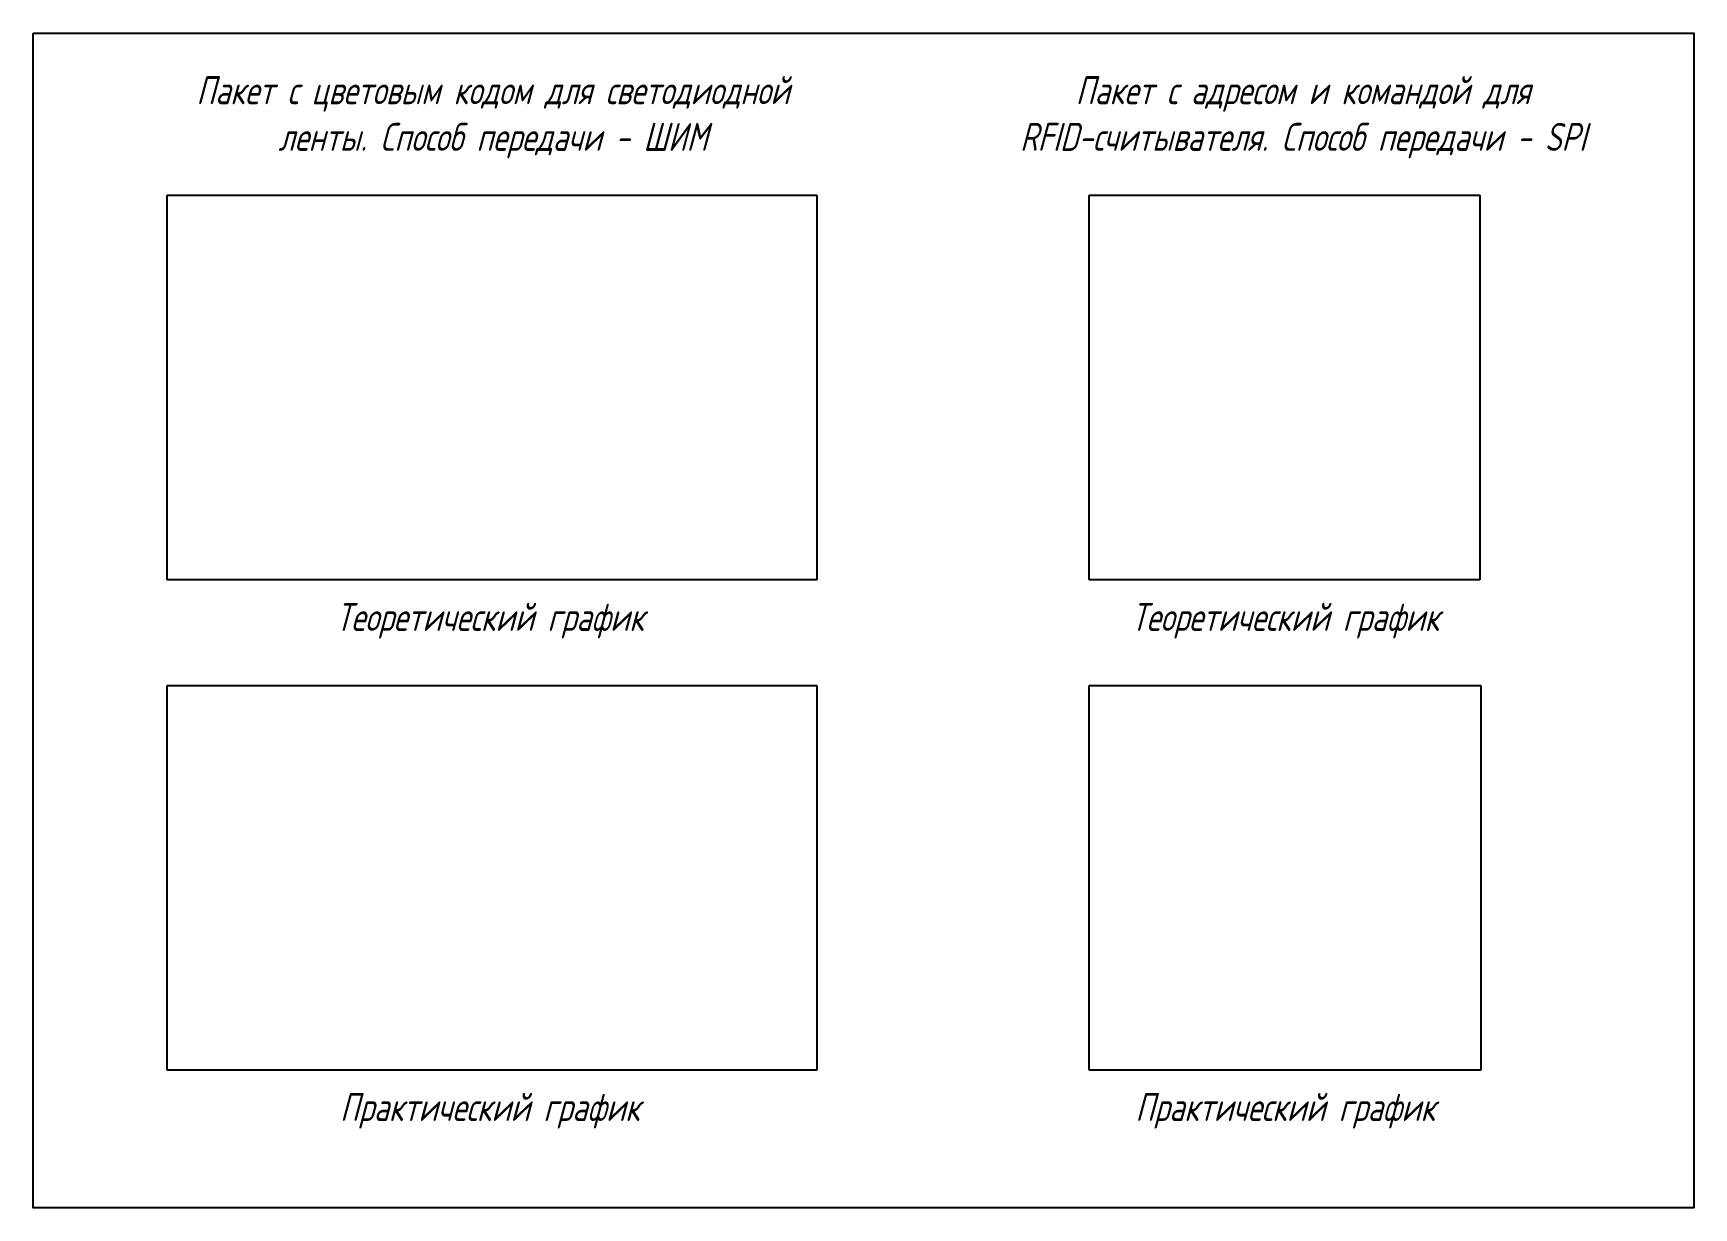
# Model space of a CAD drawing. Header units: millimetres. Extents: x -194 to 1085, y -28 to 392.
# Drawn here: x 491 to 1085, y -28 to 392 of the extents above; entities outside this region: 1.
import ezdxf

# ---------------------------------------------------------------- set-up
doc = ezdxf.new("R2010")
doc.units = ezdxf.units.MM
doc.layers.add('FORM', color=5, linetype='Continuous')
doc.styles.get("Standard").update_dxf_attribs({"font": '', "width": 0.8, "oblique": 15})
doc.styles.get('Standard').set_extended_font_data('GOST type B')
picture_1 = doc.add_image_def('image1.jpg', size_in_pixel=(593, 351))
picture_2 = doc.add_image_def('image2.jpg', size_in_pixel=(593, 351))
picture_3 = doc.add_image_def('image3.jpg', size_in_pixel=(380, 374))
picture_4 = doc.add_image_def('image4.jpg', size_in_pixel=(379, 372))

msp = doc.modelspace()

# ---------------------------------------------------------------- hatches: boundary and pattern name
at = {"true_color": 0xc7c8ca}
h = msp.add_hatch(dxfattribs=at)
h.set_pattern_fill('ANGLE', color=9)
h.set_pattern_definition([(0, (2.8, 0), (0, 6.985), [5.08, -1.905]), (90, (2.8, 0), (-6.985, 4e-16), [5.08, -1.905])])
h.paths.add_polyline_path([(-193.34, 84.11), (-193.43, 84.11), (-194.18, 84.11), (-193.34, 83.27)])

# ---------------------------------------------------------------- linework, layer by layer
at = {"layer": 'FORM', "color": 0, "ltscale": 0.01}
msp.add_lwpolyline([(490.95, 391.96), (1084.95, 391.96), (1084.95, -28.04), (490.95, -28.04)], close=True, dxfattribs=at)

# ---------------------------------------------------------------- texts
at = {"char_height": 10, "attachment_point": 1}
for s, width, heights, insert in [('\\pxqc;Пакет с цветовым кодом для светодиодной ленты. Способ передачи - ШИМ ', 236.7454, [43.29], (537.02, 376.56)), ('\\pxqc;Пакет с адресом и командой для RFID-считывателя. Способ передачи - SPI ', 235.9908, [42.62], (827.16, 376.56)), ('\\pxqc;Теоретический график', 202.5395, [10.38], (553.05, 188.22)), ('\\pxqc;Теоретический график', 202.5395, [10.38], (837.55, 188.22)), ('\\pxqc;Практический график', 202.5395, [10.38], (553.05, 12.99)), ('\\pxqc;Практический график', 202.5395, [10.38], (837.55, 12.99))]:
    msp.add_mtext_dynamic_manual_height_columns(s, width=width, gutter_width=1, heights=heights, dxfattribs=dict(at, insert=insert))

# ---------------------------------------------------------------- pictures from other files: only their frames are drawn
image = msp.add_image(picture_1, insert=(538.85, 196.54), size_in_units=(232.35, 137.53))
image.dxf.flags = 7
image = msp.add_image(picture_3, insert=(868.71, 196.54), size_in_units=(139.74, 137.53))
image.dxf.flags = 7
image = msp.add_image(picture_2, insert=(538.85, 21.18), size_in_units=(232.35, 137.53))
image.dxf.flags = 7
image = msp.add_image(picture_4, insert=(868.71, 21.18), size_in_units=(140.12, 137.53))
image.dxf.flags = 7

doc.saveas('drawing.dxf')
